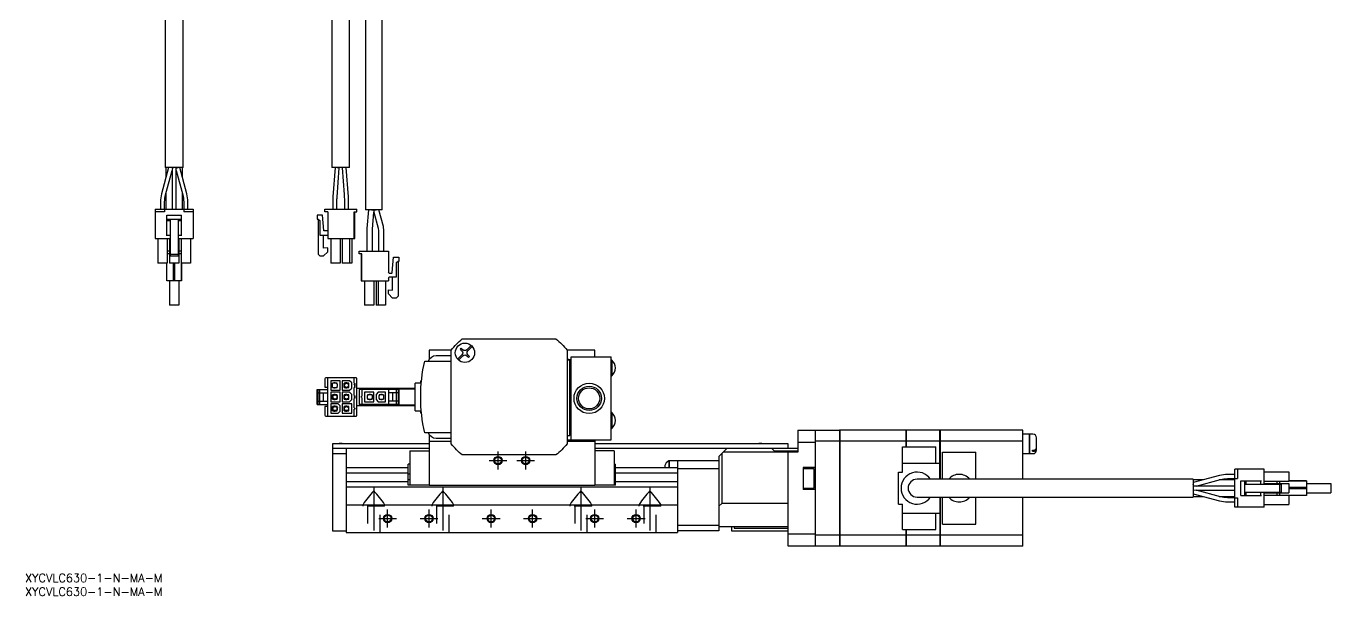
# Model space of a CAD drawing. Extents: x 0 to 934, y -8 to 546.
# Drawn here: x 0.4 to 472.9, y -8 to 198.2 of the extents above; entities that cross this region are included whole.
import ezdxf

# ---------------------------------------------------------------- set-up
doc = ezdxf.new("R2010")
doc.units = 0
doc.header["$LTSCALE"] = 0.5
doc.linetypes.add('CENTER', pattern=[50.8, 31.75, -6.35, 6.35, -6.35])
doc.linetypes.add('DASHED', pattern=[19.05, 12.7, -6.35])
for name, color, linetype in [('MSM_CENTER', 1, 'CENTER'), ('MSM_CONTINUOUS', 7, 'CONTINUOUS'), ('MSM_DASHED', 4, 'DASHED'), ('MSM_NARROW', 5, 'CONTINUOUS'), ('MSM_PART_NUMBER', 7, 'CONTINUOUS')]:
    doc.layers.add(name, color=color, linetype=linetype)
doc.styles.get("Standard").update_dxf_attribs({"font": 'txt.shx', "height": 3, "bigfont": 'bigfont.shx'})

msp = doc.modelspace()

# ---------------------------------------------------------------- linework, layer by layer
at = {"layer": 'MSM_CENTER'}
for p, q in [((171.3, 37.77), (171.3, 44.23)), ((181.3, 37.77), (181.3, 44.23)), ((168.07, 41), (174.53, 41)), ((178.07, 41), (184.53, 41)), ((126.3, 31.5), (126.3, 13)), ((151.3, 31.5), (151.3, 13)), ((201.3, 31.5), (201.3, 13)), ((226.3, 31.5), (226.3, 13)), ((128.07, 20), (134.53, 20)), ((131.3, 16.77), (131.3, 23.23)), ((143.07, 20), (149.53, 20)), ((146.3, 16.77), (146.3, 23.23)), ((165.57, 20), (172.03, 20)), ((168.8, 16.77), (168.8, 23.23)), ((180.57, 20), (187.03, 20)), ((183.8, 16.77), (183.8, 23.23)), ((203.07, 20), (209.53, 20)), ((206.3, 16.77), (206.3, 23.23)), ((218.07, 20), (224.53, 20)), ((221.3, 16.77), (221.3, 23.23))]:
    msp.add_line(p, q, dxfattribs=at)
at = {"layer": 'MSM_CONTINUOUS'}
for p, q in [((50.75, 247.04), (50.75, 147.04)), ((57.25, 147.04), (57.25, 247.04)), ((111.05, 234.04), (111.05, 147.04)), ((117.55, 147.04), (117.55, 234.04)), ((123.3, 226.79), (123.3, 131.79)), ((129.3, 131.79), (129.3, 226.79)), ((51.97, 147.04), (49.43, 137.55)), ((57.25, 147.04), (50.75, 147.04)), ((51, 147.04), (51, 143.41)), ((53.25, 147.04), (53.25, 146.94)), ((53.36, 146.9), (53.25, 146.01)), ((54.75, 132.04), (54.75, 147.04)), ((55.04, 147.04), (54.75, 146.95)), ((58.57, 137.55), (56.03, 147.04)), ((57, 143.41), (57, 147.04)), ((117.55, 147.04), (111.05, 147.04)), ((112.3, 147.04), (111.5, 136.47)), ((113, 136.35), (113.8, 146.98)), ((113.05, 147.04), (113.8, 146.98)), ((113.8, 146.98), (113.77, 147.04)), ((114.8, 146.98), (115.57, 137.3)), ((117.14, 136.49), (116.3, 147.04)), ((50.88, 137.16), (53.25, 146)), ((53.25, 146.01), (53.25, 132.04)), ((54.75, 146), (57.12, 137.16)), ((50.82, 136.94), (50.88, 137.16)), ((51, 137.61), (51, 132.04)), ((57, 132.04), (57, 137.61)), ((115.57, 137.3), (115.67, 134.66)), ((49.05, 134.67), (49.05, 132.04)), ((50.55, 132.04), (50.55, 134.67)), ((57.45, 134.66), (57.45, 132.04)), ((58.95, 132.04), (58.95, 134.66)), ((111.47, 135.66), (111.47, 132.04)), ((112.97, 132.04), (112.97, 135.66)), ((115.67, 134.66), (115.67, 132.04)), ((117.17, 132.04), (117.17, 135.64)), ((47.1, 132.04), (60.9, 132.04)), ((47.1, 132.04), (47.1, 121.34)), ((50.5, 131.04), (47.1, 131.04)), ((50.5, 132.04), (50.5, 131.04)), ((51.3, 122.29), (51.3, 129.84)), ((51.3, 129.84), (56.7, 129.84)), ((51.3, 128.34), (56.7, 128.34)), ((51.3, 127.84), (52.5, 127.84)), ((52.5, 128.34), (52.5, 115.04)), ((55.5, 128.34), (55.5, 115.04)), ((55.5, 127.84), (56.7, 127.84)), ((56.7, 122.29), (56.7, 129.84)), ((57.5, 132.04), (57.5, 131.04)), ((60.9, 131.04), (57.5, 131.04)), ((60.9, 132.04), (60.9, 121.34)), ((107.71, 129.84), (105.8, 129.84)), ((105.8, 129.84), (105.8, 128.34)), ((105.8, 128.34), (106.1, 128.34)), ((106.1, 128.34), (106.8, 127.84)), ((106.1, 128.34), (106.1, 115.74)), ((106.8, 127.84), (106.8, 122.59)), ((108.2, 124.27), (107.71, 129.84)), ((108.6, 131.04), (108.6, 132.04)), ((108.6, 132.04), (120.2, 132.04)), ((109.6, 131.04), (108.6, 131.04)), ((109.6, 131.04), (109.6, 121.34)), ((119.2, 131.04), (120.2, 131.04)), ((119.2, 121.34), (119.2, 131.04)), ((119.45, 121.34), (119.45, 131.04)), ((120.2, 131.04), (120.2, 132.04)), ((129.3, 131.79), (123.3, 131.79)), ((124.44, 131.79), (123.79, 124.98)), ((125.45, 131.79), (126.44, 131.69)), ((125.78, 124.79), (126.36, 130.84)), ((126.3, 131.57), (127.15, 131.79)), ((126.3, 131.57), (126.36, 130.84)), ((126.36, 130.84), (127.84, 125.15)), ((126.43, 131.6), (126.44, 131.69)), ((129.78, 125.66), (128.18, 131.79)), ((109.3, 124.09), (108.4, 124.09)), ((123.79, 124.98), (123.77, 124.69)), ((123.77, 124.69), (123.77, 116.79)), ((125.77, 124.69), (125.78, 124.79)), ((125.77, 116.79), (125.77, 124.69)), ((127.84, 125.15), (127.97, 124.14)), ((127.97, 124.14), (127.97, 116.79)), ((129.97, 124.14), (129.78, 125.66)), ((129.97, 116.79), (129.97, 124.14)), ((47.1, 121.34), (52.5, 121.34)), ((48.1, 121.34), (48.1, 112.44)), ((51.3, 122.59), (52.5, 122.59)), ((51.5, 121.34), (51.5, 112.44)), ((52.3, 121.34), (52.3, 112.44)), ((55.5, 122.59), (56.7, 122.59)), ((55.5, 121.34), (60.9, 121.34)), ((55.7, 121.34), (55.7, 112.44)), ((56.5, 121.34), (56.5, 112.44)), ((59.9, 121.34), (59.9, 112.44)), ((106.8, 122.59), (109.3, 122.59)), ((108.1, 117.9), (108.1, 122.59)), ((109.6, 121.34), (119.45, 121.34)), ((110.7, 121.34), (110.7, 112.44)), ((114.1, 121.34), (114.1, 112.44)), ((114.9, 121.34), (114.9, 112.44)), ((117.55, 121.34), (117.55, 112.44)), ((118.3, 121.34), (118.3, 112.44)), ((52.3, 116.79), (51.5, 116.79)), ((52.3, 115.79), (51.5, 115.79)), ((52.5, 115.74), (55.5, 115.74)), ((52.5, 115.04), (55.5, 115.04)), ((56.5, 116.79), (55.7, 116.79)), ((56.5, 115.79), (55.7, 115.79)), ((106.1, 115.74), (106.8, 115.04)), ((106.8, 115.04), (108.1, 115.04)), ((109.6, 118.04), (108.1, 117.9)), ((108.1, 115.04), (109.6, 116.54)), ((109.6, 116.54), (109.6, 118.04)), ((121, 115.79), (121, 116.79)), ((121, 116.79), (131.6, 116.79)), ((122, 115.79), (121, 115.79)), ((121.75, 115.79), (121.75, 106.09)), ((122, 106.09), (122, 115.79)), ((131.6, 116.79), (131.6, 109.14)), ((131.6, 116.79), (131.6, 109.14)), ((133, 109.02), (133.48, 114.59)), ((133.48, 114.59), (135.4, 114.59)), ((135.4, 114.59), (135.4, 113.09)), ((135.4, 114.59), (135.4, 113.09)), ((51.5, 112.44), (48.1, 112.44)), ((51.3, 106.09), (51.3, 112.44)), ((55.7, 112.44), (52.3, 112.44)), ((53.75, 106.09), (53.75, 112.44)), ((54.25, 106.09), (54.25, 112.44)), ((59.9, 112.44), (56.5, 112.44)), ((56.7, 112.44), (56.7, 109.14)), ((56.7, 109.02), (56.7, 112.44)), ((56.7, 112.44), (56.7, 107.34)), ((56.7, 106.09), (56.7, 112.44)), ((56.7, 109.14), (56.7, 108.84)), ((56.7, 108.84), (56.7, 109.02)), ((114.1, 112.44), (110.7, 112.44)), ((118.3, 112.44), (114.9, 112.44)), ((131.6, 109.13), (131.6, 109.14)), ((131.9, 108.84), (132.8, 108.84)), ((135.1, 113.09), (134.4, 112.59)), ((135.1, 113.09), (134.4, 112.59)), ((134.4, 112.59), (134.4, 107.34)), ((134.4, 112.59), (134.4, 107.34)), ((135.4, 113.09), (135.1, 113.09)), ((135.1, 113.09), (135.1, 100.49)), ((135.1, 113.09), (135.1, 100.49)), ((56.7, 106.09), (51.3, 106.09)), ((52.3, 106.09), (52.3, 97.19)), ((55.7, 106.09), (55.7, 97.19)), ((55.7, 106.09), (55.7, 97.19)), ((55.7, 106.09), (55.7, 97.19)), ((56.7, 107.34), (56.7, 107.04)), ((56.7, 107.04), (56.7, 106.09)), ((56.7, 106.09), (56.7, 106.09)), ((121.75, 106.09), (131.6, 106.09)), ((122.9, 106.09), (122.9, 97.19)), ((126.3, 106.09), (126.3, 97.19)), ((126.3, 106.09), (126.3, 97.19)), ((127.1, 106.09), (127.1, 97.19)), ((127.85, 106.09), (127.85, 97.19)), ((130.5, 106.09), (130.5, 97.19)), ((130.5, 106.09), (130.5, 97.19)), ((131.6, 107.04), (131.6, 106.09)), ((131.6, 107.04), (131.6, 107.04)), ((131.6, 107.04), (131.6, 106.09)), ((134.4, 107.34), (131.9, 107.34)), ((133.1, 102.65), (133.1, 107.34)), ((131.6, 101.29), (131.6, 102.79)), ((131.6, 102.79), (133.1, 102.65)), ((131.6, 102.79), (133.1, 102.65)), ((133.1, 99.79), (131.6, 101.29)), ((134.4, 99.79), (133.1, 99.79)), ((135.1, 100.49), (134.4, 99.79)), ((135.1, 100.49), (134.4, 99.79)), ((55.7, 97.19), (52.3, 97.19)), ((126.3, 97.19), (122.9, 97.19)), ((130.5, 97.19), (127.1, 97.19)), ((154.32, 81), (146.3, 81)), ((146.3, 81), (146.3, 77.53)), ((154.3, 47.03), (154.3, 80.97)), ((157.64, 81.31), (157.99, 81.66)), ((158.24, 80.71), (157.64, 81.31)), ((157.99, 81.66), (158.59, 81.06)), ((158.33, 85), (192.27, 85)), ((160, 81.06), (161.59, 82.65)), ((161.94, 82.29), (160.36, 80.71)), ((206.3, 81), (196.3, 81)), ((196.3, 80.97), (196.3, 47.03)), ((206.3, 78.5), (206.3, 81)), ((144.73, 77), (154.3, 77)), ((148.88, 79), (154.3, 79)), ((156.65, 77.71), (158.24, 79.29)), ((157.93, 78.28), (157.01, 77.35)), ((158.59, 78.94), (157.93, 78.28)), ((160.61, 78.34), (160, 78.94)), ((160.36, 79.29), (160.96, 78.69)), ((160.96, 78.69), (160.61, 78.34)), ((197.3, 77), (196.3, 78)), ((197.8, 77.5), (196.3, 77.5)), ((197.3, 50), (197.3, 77)), ((197.8, 77), (197.3, 77)), ((197.8, 48.5), (197.8, 78.5)), ((197.8, 78.5), (212.3, 78.5)), ((212.3, 48.5), (212.3, 78.5)), ((212.46, 77.35), (212.3, 77.35)), ((212.46, 77.35), (212.46, 71.65)), ((119.9, 70.9), (108.9, 70.9)), ((109.6, 57.1), (109.6, 70.9)), ((119.2, 69), (119.2, 70.9)), ((197.8, 74.5), (197.3, 74.5)), ((197.8, 72), (197.3, 72)), ((212.3, 71.65), (212.46, 71.65)), ((105.8, 66.7), (109.6, 66.7)), ((105.8, 61.3), (105.8, 66.7)), ((106.1, 61.3), (106.1, 66.7)), ((106.8, 61.3), (106.8, 66.7)), ((108.6, 70.6), (108.6, 67.5)), ((108.6, 67.5), (109.6, 67.5)), ((110.7, 69.9), (110.7, 66.5)), ((114.1, 69.9), (110.7, 69.9)), ((110.7, 66.5), (114.1, 66.5)), ((111.35, 67.4), (111.35, 69)), ((111.85, 69), (111.35, 69)), ((112.72, 68.95), (111.35, 68.95)), ((111.35, 67.45), (112.72, 67.45)), ((111.35, 67.4), (111.85, 67.4)), ((112.35, 69.1), (111.85, 69.1)), ((111.85, 68.95), (111.85, 69.1)), ((111.85, 67.45), (111.85, 67.3)), ((111.85, 67.3), (112.35, 67.3)), ((112.35, 68.95), (112.35, 69.1)), ((113, 69), (112.35, 69)), ((112.35, 67.3), (112.35, 67.45)), ((112.35, 67.4), (113, 67.4)), ((113, 68.67), (112.72, 68.95)), ((112.72, 67.45), (113.1, 67.82)), ((113, 68.67), (113, 69)), ((113.1, 68.57), (113, 68.67)), ((113, 67.4), (113, 67.72)), ((113.1, 67.82), (113.1, 68.57)), ((114.1, 66.5), (114.1, 69.9)), ((114.9, 69.9), (114.9, 66.5)), ((117.55, 69.9), (114.9, 69.9)), ((114.9, 66.5), (117.55, 66.5)), ((115.55, 67.4), (115.55, 69)), ((116.05, 69), (115.55, 69)), ((116.92, 68.95), (115.55, 68.95)), ((115.7, 68.41), (115.55, 67.89)), ((115.55, 67.45), (116.92, 67.45)), ((115.55, 67.4), (116.05, 67.4)), ((116.05, 68.95), (116.05, 69.1)), ((116.55, 69.1), (116.05, 69.1)), ((116.05, 67.45), (116.05, 67.3)), ((116.05, 67.3), (116.55, 67.3)), ((116.55, 68.95), (116.55, 69.1)), ((117.2, 69), (116.55, 69)), ((116.55, 67.3), (116.55, 67.45)), ((116.55, 67.4), (117.2, 67.4)), ((117.3, 68.57), (116.92, 68.95)), ((116.92, 67.45), (117.2, 67.72)), ((117.01, 67.54), (117.14, 67.99)), ((117.2, 68.67), (117.2, 69)), ((117.2, 67.72), (117.3, 67.82)), ((117.2, 67.4), (117.2, 67.72)), ((117.3, 67.82), (117.3, 68.57)), ((118.3, 69.15), (117.55, 69.9)), ((117.55, 66.5), (118.3, 67.25)), ((118.3, 67.25), (118.3, 69.15)), ((119.2, 68.45), (119.2, 68.5)), ((119.2, 67.9), (119.2, 67.95)), ((119.2, 64.52), (119.2, 67.4)), ((120.2, 57.4), (120.2, 70.6)), ((120.2, 67.25), (141.3, 67.25)), ((121, 66.7), (121, 61.3)), ((135.4, 66.7), (121, 66.7)), ((122, 66.7), (122, 64.25)), ((126.3, 67), (141.3, 67)), ((129.3, 67), (129.3, 67.25)), ((131.3, 66.7), (131.3, 67)), ((131.6, 66.7), (131.6, 61.3)), ((134.4, 66.7), (134.4, 61.3)), ((135.1, 66.7), (135.1, 61.3)), ((135.4, 66.7), (135.4, 61.3)), ((141.3, 59), (141.3, 69)), ((143.51, 69), (141.3, 69)), ((143.3, 69), (143.3, 69.82)), ((143.59, 69.82), (143.3, 69.82)), ((106.1, 65.5), (109.6, 65.5)), ((106.1, 62.5), (109.6, 62.5)), ((108.1, 62.5), (108.1, 65.5)), ((110.7, 65.7), (110.7, 62.3)), ((114.1, 65.7), (110.7, 65.7)), ((110.7, 62.3), (114.1, 62.3)), ((113.35, 61.5), (110.7, 61.5)), ((110.7, 61.5), (110.7, 58.1)), ((111.85, 64.8), (111.35, 64.8)), ((111.35, 63.2), (111.35, 64.8)), ((112.72, 64.75), (111.35, 64.75)), ((111.35, 63.25), (112.72, 63.25)), ((111.35, 63.2), (111.85, 63.2)), ((112.35, 64.9), (111.85, 64.9)), ((111.85, 64.75), (111.85, 64.9)), ((111.85, 63.25), (111.85, 63.1)), ((111.85, 63.1), (112.35, 63.1)), ((112.35, 64.75), (112.35, 64.9)), ((113, 64.8), (112.35, 64.8)), ((112.35, 63.1), (112.35, 63.25)), ((112.35, 63.2), (113, 63.2)), ((113.1, 64.37), (112.72, 64.75)), ((112.72, 63.25), (113.1, 63.62)), ((113, 64.47), (113, 64.8)), ((113, 63.2), (113, 63.52)), ((113.1, 63.62), (113.1, 64.37)), ((114.1, 60.75), (113.35, 61.5)), ((114.1, 62.3), (114.1, 65.7)), ((114.9, 65.7), (114.9, 62.3)), ((117.55, 65.7), (114.9, 65.7)), ((114.9, 62.3), (117.55, 62.3)), ((118.3, 61.5), (114.9, 61.5)), ((114.9, 61.5), (114.9, 58.1)), ((116.05, 64.8), (115.55, 64.8)), ((115.55, 63.2), (115.55, 64.8)), ((116.92, 64.75), (115.55, 64.75)), ((115.55, 64.75), (115.63, 64.75)), ((115.55, 63.25), (116.92, 63.25)), ((115.55, 63.25), (115.63, 63.25)), ((115.55, 63.2), (116.05, 63.2)), ((116.55, 64.9), (116.05, 64.9)), ((116.05, 64.75), (116.05, 64.9)), ((116.05, 63.25), (116.05, 63.1)), ((116.05, 63.1), (116.55, 63.1)), ((116.55, 64.75), (116.55, 64.9)), ((117.2, 64.8), (116.55, 64.8)), ((116.55, 63.1), (116.55, 63.25)), ((116.55, 63.2), (117.2, 63.2)), ((117.3, 64.37), (116.92, 64.75)), ((116.92, 63.25), (117.3, 63.62)), ((117.2, 64.47), (117.2, 64.8)), ((117.2, 63.2), (117.2, 63.52)), ((117.3, 63.62), (117.3, 64.37)), ((118.3, 64.95), (117.55, 65.7)), ((117.55, 62.3), (118.3, 63.05)), ((118.3, 63.05), (118.3, 64.95)), ((118.3, 58.1), (118.3, 61.5)), ((119.2, 63.97), (119.2, 64.02)), ((119.2, 60.05), (119.2, 63.47)), ((122, 63.75), (122, 61.3)), ((122.9, 65.7), (122.9, 62.3)), ((126.3, 65.7), (122.9, 65.7)), ((122.9, 62.3), (126.3, 62.3)), ((124.27, 64.75), (123.9, 64.37)), ((123.9, 64.37), (123.9, 63.62)), ((123.9, 63.62), (124.27, 63.25)), ((124.65, 64.8), (124, 64.8)), ((124, 64.8), (124, 64.47)), ((124, 63.52), (124, 63.2)), ((124, 63.2), (124.65, 63.2)), ((125.65, 64.75), (124.27, 64.75)), ((124.27, 63.25), (125.65, 63.25)), ((125.15, 64.9), (124.65, 64.9)), ((124.65, 64.9), (124.65, 64.75)), ((124.65, 63.25), (124.65, 63.1)), ((124.65, 63.1), (125.15, 63.1)), ((125.15, 64.9), (125.15, 64.75)), ((125.65, 64.8), (125.15, 64.8)), ((125.15, 63.1), (125.15, 63.25)), ((125.15, 63.2), (125.65, 63.2)), ((125.65, 64.8), (125.65, 63.2)), ((126.3, 62.3), (126.3, 65.7)), ((127.85, 65.7), (127.1, 64.95)), ((127.1, 64.95), (127.1, 63.05)), ((127.1, 63.05), (127.85, 62.3)), ((130.5, 65.7), (127.85, 65.7)), ((127.85, 62.3), (130.5, 62.3)), ((128.47, 64.75), (128.1, 64.37)), ((128.1, 64.37), (128.1, 63.62)), ((128.1, 63.62), (128.47, 63.25)), ((128.85, 64.8), (128.2, 64.8)), ((128.2, 64.8), (128.2, 64.47)), ((128.2, 63.52), (128.2, 63.2)), ((128.2, 63.2), (128.85, 63.2)), ((129.85, 64.75), (128.47, 64.75)), ((128.47, 63.25), (129.85, 63.25)), ((129.35, 64.9), (128.85, 64.9)), ((128.85, 64.9), (128.85, 64.75)), ((128.85, 63.25), (128.85, 63.1)), ((128.85, 63.1), (129.35, 63.1)), ((129.35, 64.9), (129.35, 64.75)), ((129.85, 64.8), (129.35, 64.8)), ((129.35, 63.1), (129.35, 63.25)), ((129.35, 63.2), (129.85, 63.2)), ((129.85, 64.8), (129.85, 63.2)), ((130.5, 62.3), (130.5, 65.7)), ((135.1, 65.5), (131.6, 65.5)), ((135.1, 62.5), (131.6, 62.5)), ((133.1, 65.5), (133.1, 62.5)), ((105.8, 61.3), (109.6, 61.3)), ((108.6, 60.5), (108.6, 57.4)), ((109.6, 60.5), (108.6, 60.5)), ((108.9, 57.1), (119.9, 57.1)), ((110.7, 58.1), (113.35, 58.1)), ((111.85, 60.6), (111.35, 60.6)), ((111.35, 59), (111.35, 60.6)), ((112.72, 60.55), (111.35, 60.55)), ((111.35, 59.05), (112.72, 59.05)), ((111.35, 59), (111.85, 59)), ((111.5, 60), (111.65, 60.55)), ((112.35, 60.7), (111.85, 60.7)), ((111.85, 60.55), (111.85, 60.7)), ((111.85, 59.05), (111.85, 58.9)), ((111.85, 58.9), (112.35, 58.9)), ((112.35, 60.55), (112.35, 60.7)), ((113, 60.6), (112.35, 60.6)), ((112.35, 58.9), (112.35, 59.05)), ((112.35, 59), (113, 59)), ((113.1, 60.17), (112.72, 60.55)), ((112.72, 59.05), (113, 59.32)), ((113.1, 60.14), (112.94, 59.6)), ((113, 60.27), (113, 60.6)), ((113, 59.32), (113.1, 59.42)), ((113, 59), (113, 59.32)), ((113.1, 59.42), (113.1, 60.17)), ((113.35, 58.1), (114.1, 58.85)), ((114.1, 58.85), (114.1, 60.75)), ((114.9, 58.1), (118.3, 58.1)), ((115.55, 59), (115.55, 60.6)), ((116.05, 60.6), (115.55, 60.6)), ((116.92, 60.55), (115.55, 60.55)), ((115.7, 59.59), (115.55, 60.11)), ((115.55, 59.05), (116.92, 59.05)), ((115.55, 59), (116.05, 59)), ((116.05, 60.55), (116.05, 60.7)), ((116.55, 60.7), (116.05, 60.7)), ((116.05, 59.05), (116.05, 58.9)), ((116.05, 58.9), (116.55, 58.9)), ((116.55, 60.55), (116.55, 60.7)), ((117.2, 60.6), (116.55, 60.6)), ((116.55, 58.9), (116.55, 59.05)), ((116.55, 59), (117.2, 59)), ((117.2, 60.27), (116.92, 60.55)), ((116.92, 59.05), (117.3, 59.42)), ((117.01, 60.46), (117.14, 60.01)), ((117.2, 60.27), (117.2, 60.6)), ((117.3, 60.17), (117.2, 60.27)), ((117.2, 59), (117.2, 59.32)), ((117.3, 59.42), (117.3, 60.17)), ((119.2, 57.1), (119.2, 59.55)), ((141.3, 60.75), (120.2, 60.75)), ((135.4, 61.3), (121, 61.3)), ((141.3, 61), (126.3, 61)), ((129.3, 60.75), (129.3, 61)), ((131.3, 61), (131.3, 61.3)), ((141.3, 59), (143.51, 59)), ((143.3, 58.18), (143.3, 59)), ((143.3, 58.18), (143.59, 58.18)), ((197.8, 58), (197.3, 58)), ((212.46, 58.35), (212.3, 58.35)), ((212.46, 58.35), (212.46, 52.65)), ((197.8, 55.5), (197.3, 55.5)), ((197.8, 53), (197.3, 53)), ((212.3, 52.65), (212.46, 52.65)), ((279.8, 52), (295, 52)), ((279.8, 52), (279.8, 44)), ((286.3, 10), (286.3, 52)), ((295, 52), (295, 10)), ((295.05, 52), (295.05, 10)), ((319, 52), (295.05, 52)), ((319, 52), (319, 46)), ((319.05, 52), (319.05, 46)), ((331.3, 52), (319.05, 52)), ((331.3, 34.25), (331.3, 52)), ((331.35, 52), (331.35, 34.25)), ((361.3, 52), (331.35, 52)), ((361.3, 34.25), (361.3, 52)), ((154.3, 51), (144.73, 51)), ((146.3, 50.47), (146.3, 32)), ((146.3, 48), (154.3, 48)), ((154.3, 49), (148.88, 49)), ((196.3, 50.1), (197.3, 50.1)), ((196.3, 50), (197.3, 50)), ((196.3, 48.5), (212.3, 48.5)), ((196.3, 48), (206.3, 48)), ((206.3, 48.5), (206.3, 32)), ((286.3, 47.5), (279.8, 47.5)), ((295, 47.97), (286.3, 47.97)), ((295.05, 51.95), (295, 51.95)), ((295.05, 47.71), (295, 47.71)), ((319, 47.97), (295.05, 47.97)), ((319.05, 51.95), (319, 51.95)), ((319.05, 47.71), (319, 47.71)), ((331.3, 47.97), (319.05, 47.97)), ((331.35, 51.95), (331.3, 51.95)), ((331.35, 47.71), (331.3, 47.71)), ((361.3, 47.97), (331.35, 47.97)), ((363.8, 50.5), (361.3, 50.5)), ((363.8, 43.5), (363.8, 50.5)), ((363.85, 50.45), (363.8, 50.45)), ((363.85, 43.5), (363.85, 50.5)), ((365, 50.5), (363.85, 50.5)), ((366.3, 44.8), (366.3, 49.2)), ((146.3, 47), (111.3, 47)), ((111.3, 47), (111.3, 45.6)), ((111.3, 45.6), (111.4, 45.5)), ((111.3, 45.5), (146.3, 45.5)), ((111.3, 45.5), (111.3, 15.5)), ((111.3, 43.5), (116.3, 43.5)), ((116.3, 45.5), (116.3, 15)), ((139.3, 44.5), (146.3, 44.5)), ((139.3, 44.5), (139.3, 32.1)), ((192.27, 43), (158.33, 43)), ((276.3, 47), (206.3, 47)), ((206.3, 45.5), (279.8, 45.5)), ((213.3, 44.5), (206.3, 44.5)), ((213.3, 44.5), (213.3, 32.1)), ((251.3, 42.5), (254.3, 45.5)), ((252.3, 43.5), (252.3, 25.5)), ((276.2, 44), (252.8, 44)), ((270.3, 45.5), (271.3, 44.5)), ((271.3, 44.5), (279.8, 44.5)), ((276.2, 45.5), (276.3, 45.6)), ((276.21, 44.01), (276.2, 44)), ((276.2, 44), (276.2, 25.5)), ((276.21, 44.01), (276.21, 44.5)), ((276.21, 44.01), (276.3, 43.97)), ((276.3, 45.6), (276.3, 47)), ((276.3, 10), (276.3, 44.5)), ((279.8, 44), (276.3, 44)), ((317.8, 36.78), (317.8, 46)), ((317.8, 46), (329.8, 46)), ((329.8, 40), (329.8, 46)), ((332.3, 34.25), (332.3, 44)), ((332.3, 44), (344.3, 44)), ((344.3, 34.25), (344.3, 44)), ((361.3, 43.5), (363.8, 43.5)), ((363.8, 43.55), (363.85, 43.55)), ((363.85, 43.5), (365, 43.5)), ((364.8, 44.71), (365, 44.71)), ((364.8, 44.35), (364.8, 44.71)), ((364.8, 44.35), (365, 44.35)), ((116.3, 38.5), (138.8, 38.5)), ((139.3, 39.7), (138.8, 39.7)), ((138.8, 32.1), (138.8, 39.7)), ((213.3, 39.7), (213.8, 39.7)), ((213.8, 32.1), (213.8, 39.7)), ((213.8, 38.5), (236.3, 38.5)), ((231.65, 39.21), (231.65, 38.5)), ((233.1, 40.86), (233.1, 38.5)), ((233.3, 40.86), (233.1, 40.86)), ((233.3, 41), (233.3, 38.5)), ((233.3, 41), (251.3, 41)), ((236.3, 41), (236.3, 15)), ((251.3, 38), (236.3, 38)), ((251.3, 42.5), (251.3, 15.5)), ((286.3, 38.5), (281.8, 38.5)), ((281.8, 38.5), (281.8, 30.5)), ((285.8, 38), (281.8, 38)), ((285.8, 31), (285.8, 38)), ((317.8, 40), (331.3, 40)), ((438.05, 24.1), (438.05, 37.9)), ((448.75, 37.9), (438.05, 37.9)), ((439.05, 37.9), (439.05, 34.5)), ((448.75, 32.5), (448.75, 37.9)), ((116.3, 36.54), (138.8, 36.54)), ((116.3, 33.46), (138.8, 33.46)), ((139.3, 36.02), (138.8, 36.02)), ((139.3, 33.97), (138.8, 33.97)), ((213.3, 36.02), (213.8, 36.02)), ((213.3, 33.97), (213.8, 33.97)), ((213.8, 36.54), (236.3, 36.54)), ((213.8, 33.46), (236.3, 33.46)), ((316.3, 25.22), (316.3, 36.78)), ((316.3, 36.78), (317.8, 36.78)), ((423.05, 34.25), (323.05, 34.25)), ((432.53, 35.57), (423.05, 33.03)), ((423.05, 34.25), (423.05, 27.75)), ((426.68, 34), (423.05, 34)), ((424.08, 31.75), (432.92, 34.12)), ((438.05, 34), (432.47, 34)), ((438.05, 35.95), (435.42, 35.95)), ((435.42, 34.45), (438.05, 34.45)), ((438.05, 34.5), (439.05, 34.5)), ((440.25, 28.3), (440.25, 33.7)), ((440.25, 33.7), (447.8, 33.7)), ((441.75, 28.3), (441.75, 33.7)), ((442.25, 32.5), (442.25, 33.7)), ((447.5, 32.5), (447.5, 33.7)), ((448.75, 36.9), (457.65, 36.9)), ((448.75, 33.5), (457.65, 33.5)), ((453.3, 33.5), (453.3, 32.7)), ((454.3, 33.5), (454.3, 32.7)), ((457.65, 36.9), (457.65, 33.5)), ((457.65, 33.7), (460.95, 33.7)), ((461.07, 33.7), (457.65, 33.7)), ((457.65, 33.7), (462.75, 33.7)), ((464, 33.7), (457.65, 33.7)), ((460.95, 33.7), (461.25, 33.7)), ((461.25, 33.7), (461.07, 33.7)), ((462.75, 33.7), (463.05, 33.7)), ((463.05, 33.7), (464, 33.7)), ((464, 33.7), (464, 33.7)), ((464, 33.7), (464, 28.3)), ((116.3, 31.5), (236.3, 31.5)), ((146.3, 32.1), (138.8, 32.1)), ((206.3, 32), (146.3, 32)), ((213.8, 32.1), (206.3, 32.1)), ((281.8, 31), (285.8, 31)), ((286.3, 30.5), (281.8, 30.5)), ((423.05, 32.04), (423.14, 31.75)), ((438.05, 31.75), (423.05, 31.75)), ((423.05, 30.25), (423.14, 30.25)), ((423.05, 28.97), (432.54, 26.43)), ((423.18, 30.36), (424.08, 30.25)), ((424.08, 30.25), (438.05, 30.25)), ((432.93, 27.88), (424.08, 30.25)), ((441.75, 32.5), (455.05, 32.5)), ((441.75, 29.5), (455.05, 29.5)), ((442.25, 28.3), (442.25, 29.5)), ((447.5, 28.3), (447.5, 29.5)), ((448.75, 32.7), (457.65, 32.7)), ((448.75, 24.1), (448.75, 29.5)), ((448.75, 29.3), (457.65, 29.3)), ((448.75, 28.5), (457.65, 28.5)), ((453.3, 29.3), (453.3, 28.5)), ((454.3, 29.3), (454.3, 28.5)), ((454.35, 29.5), (454.35, 32.5)), ((455.05, 29.5), (455.05, 32.5)), ((457.65, 32.7), (457.65, 29.3)), ((464, 31.25), (457.65, 31.25)), ((464, 30.75), (457.65, 30.75)), ((457.65, 28.5), (457.65, 25.1)), ((464, 32.7), (472.9, 32.7)), ((464, 32.7), (472.9, 32.7)), ((464, 32.7), (472.9, 32.7)), ((464, 29.3), (472.9, 29.3)), ((472.9, 32.7), (472.9, 29.3)), ((116.3, 25), (236.3, 25)), ((122.56, 25), (122.4, 25.13)), ((130.04, 25), (130.2, 25.13)), ((147.56, 25), (147.4, 25.13)), ((155.04, 25), (155.2, 25.13)), ((197.56, 25), (197.4, 25.13)), ((205.04, 25), (205.2, 25.13)), ((222.56, 25), (222.4, 25.13)), ((230.04, 25), (230.2, 25.13)), ((251.3, 24.5), (252.3, 25.5)), ((276.2, 25.5), (252.3, 25.5)), ((276.2, 25.5), (276.21, 25.49)), ((276.21, 25.49), (276.3, 25.53)), ((276.21, 25.49), (276.21, 17.01)), ((316.3, 25.22), (317.8, 25.22)), ((317.8, 16), (317.8, 25.22)), ((323.05, 27.75), (423.05, 27.75)), ((331.3, 27.75), (331.3, 10)), ((331.35, 27.75), (331.35, 10)), ((332.3, 18), (332.3, 27.75)), ((344.3, 18), (344.3, 27.75)), ((361.3, 10), (361.3, 27.75)), ((423.05, 28), (426.68, 28)), ((432.47, 28), (438.05, 28)), ((433.14, 27.82), (432.92, 27.88)), ((438.05, 27.55), (435.41, 27.55)), ((435.41, 26.05), (438.05, 26.05)), ((438.05, 27.5), (439.05, 27.5)), ((448.75, 24.1), (438.05, 24.1)), ((439.05, 27.5), (439.05, 24.1)), ((440.25, 28.3), (447.8, 28.3)), ((448.75, 25.1), (457.65, 25.1)), ((464, 28.3), (457.65, 28.3)), ((317.8, 22), (331.3, 22)), ((329.8, 16), (329.8, 22)), ((111.3, 15.5), (116.3, 15.5)), ((116.3, 15), (236.3, 15)), ((251.3, 17.5), (236.3, 17.5)), ((251.3, 15.5), (236.3, 15.5)), ((276.2, 17), (251.3, 17)), ((255.8, 17), (255.8, 15.5)), ((255.8, 15.5), (276.3, 15.5)), ((256.8, 17), (256.8, 16.5)), ((256.8, 16.5), (276.3, 16.5)), ((276.21, 17.01), (276.2, 17)), ((276.3, 17.1), (276.21, 17.01)), ((276.3, 14.5), (286.3, 14.5)), ((295.05, 14.29), (295, 14.29)), ((317.8, 16), (329.8, 16)), ((319, 16), (319, 10)), ((319.05, 14.29), (319, 14.29)), ((319.05, 16), (319.05, 10)), ((331.35, 14.29), (331.3, 14.29)), ((332.3, 18), (344.3, 18)), ((295, 10), (276.3, 10)), ((295, 14.03), (286.3, 14.03)), ((295.05, 10.05), (295, 10.05)), ((319, 14.03), (295.05, 14.03)), ((319, 10), (295.05, 10)), ((319.05, 10.05), (319, 10.05)), ((331.3, 14.03), (319.05, 14.03)), ((331.3, 10), (319.05, 10)), ((331.35, 10.05), (331.3, 10.05)), ((361.3, 14.03), (331.35, 14.03)), ((361.3, 10), (331.35, 10))]:
    msp.add_line(p, q, dxfattribs=at)
for centre, radius in [((159.3, 80), 3.5), ((116.42, 68.2), 0.75), ((204.3, 63.5), 5.5), ((204.3, 63.5), 4.42), ((204.3, 63.5), 3.82), ((112.22, 64), 0.75), ((116.42, 64), 0.75), ((112.22, 59.8), 0.75), ((116.42, 59.8), 0.75), ((171.3, 41), 1.23), ((181.3, 41), 1.23), ((131.3, 20), 1.23), ((146.3, 20), 1.23), ((168.8, 20), 1.23), ((183.8, 20), 1.23), ((206.3, 20), 1.23), ((221.3, 20), 1.23)]:
    msp.add_circle(centre, radius, dxfattribs=at)
for centre, radius, start, end in [((51.68, 142.42), 4.79, 69.3932, 74.5796), ((53.03, 155.33), 8.64, 281.4468, 286.3187), ((114.88, 146.98), 0.0773, 129.0479, 179.5838), ((60.16, 134.67), 11.11, 165, 180.006), ((47.8, 134.66), 11.15, 359.9911, 15.0006), ((122.22, 135.66), 10.75, 175.7108, 180), ((106.42, 135.64), 10.75, 360, 4.548), ((131.9, 109.14), 0.3, 180, 270), ((132.8, 109.04), 0.2, 270, 355), ((131.9, 107.04), 0.3, 90, 180), ((210.1, 74.5), 3.7, 0, 50.3692), ((108.9, 70.6), 0.3, 90, 180), ((119.9, 70.6), 0.3, 0, 90), ((210.1, 74.5), 3.7, 309.6308, 0), ((126.3, 64), 3, 64.1588, 115.8426), ((108.9, 57.4), 0.3, 180, 270), ((119.9, 57.4), 0.3, 270, 0), ((126.3, 64), 3, 244.1588, 295.8426), ((210.1, 55.5), 3.7, 0, 50.3692), ((210.1, 55.5), 3.7, 309.6308, 0), ((365, 49.2), 1.3, 0, 90), ((114.29, 44.2), 3, 89.8556, 111.04), ((114.31, 44.2), 3, 68.96, 90.1444), ((266.29, 44.2), 3, 90, 111.04), ((266.31, 44.2), 3, 68.96, 90), ((365.02, 46.32), 1.61, 269.2584, 304.7863), ((365, 44.8), 1.3, 270, 360), ((365.01, 46.02), 1.66, 269.4455, 299.7231), ((365.41, 45.35), 0.891, 298.7486, 355.0367), ((365.49, 45.67), 0.809, 303.6126, 357.2927), ((234.67, 38.02), 3.25, 118.9402, 158.4426), ((323.05, 31), 5.82, 33.9465, 326.0534), ((323.05, 31), 3.25, 90, 270), ((338.3, 31), 5, 40.5416, 139.4584), ((435.42, 24.8), 11.15, 89.9911, 105.0006), ((148.72, 8.04), 31.38, 135.6092, 147.0188), ((103.87, 8.04), 31.38, 32.9812, 44.3908), ((173.72, 8.04), 31.38, 135.6092, 147.0188), ((128.87, 8.04), 31.38, 32.9812, 44.3908), ((223.72, 8.04), 31.38, 135.6092, 147.0188), ((178.87, 8.04), 31.38, 32.9812, 44.3908), ((248.72, 8.04), 31.38, 135.6092, 147.0188), ((203.87, 8.04), 31.38, 32.9812, 44.3908), ((418.13, 30.87), 5.17, 9.8115, 17.9539), ((427.67, 28.68), 4.79, 159.3932, 164.5796), ((338.3, 31), 5, 220.5416, 319.4584), ((435.41, 37.16), 11.11, 255, 270.006)]:
    msp.add_arc(centre, radius, start, end, dxfattribs=at)
at = {"layer": 'MSM_CONTINUOUS', "extrusion": (0, 0, -1)}
for centre, radius, start, end in [((-60.16, 134.67), 9.61, 359.9909, 15.0002), ((-47.8, 134.66), 9.65, 165.0035, 180.008), ((-60.21, 134.66), 9.66, 359.995, 13.4337), ((-122.22, 135.66), 9.25, 0, 4.2892), ((-108.4, 124.29), 0.2, 270, 355), ((-109.3, 124.39), 0.3, 180, 270), ((-109.3, 122.29), 0.3, 90, 180), ((-131.9, 109.14), 0.3, 270, 0), ((-131.9, 109.14), 0.3, 270, 0), ((-131.9, 107.04), 0.3, 0, 90), ((-131.9, 107.04), 0.3, 0, 90), ((-175.3, 64), 27, 38.9424, 51.0576), ((-157.53, 80), 1, 135, 225), ((-159.3, 81.77), 1, 225, 315), ((-161.07, 80), 1, 315, 45), ((-175.3, 64), 27, 128.9424, 141.0576), ((-203.3, 64), 60, 347.4867, 12.5133), ((-148.88, 76), 3, 19.4712, 90), ((-159.3, 78.23), 1, 45, 135), ((-119.2, 68.75), 0.25, 90, 270), ((-119.2, 68.2), 0.25, 90, 270), ((-119.2, 67.65), 0.25, 90, 270), ((-119.2, 64.27), 0.25, 90, 270), ((-119.2, 63.72), 0.25, 90, 270), ((-122, 64), 0.25, 269.9993, 89.9993), ((-124.77, 64), 1, 131.4089, 151.0443), ((-124.77, 64), 1, 208.9543, 228.5897), ((-128.97, 64), 1, 131.4089, 151.0443), ((-128.97, 64), 1, 208.9543, 228.5897), ((-119.2, 59.8), 0.25, 90, 270), ((-148.88, 52), 3, 270, 340.5288), ((-175.3, 64), 27, 308.9424, 321.0576), ((-175.3, 64), 27, 218.9424, 231.0576), ((-435.42, 24.8), 9.65, 75.0035, 90.008), ((-435.41, 37.16), 9.61, 269.9909, 285.0002), ((-435.42, 37.21), 9.66, 269.995, 283.4337)]:
    msp.add_arc(centre, radius, start, end, dxfattribs=at)
at = {"layer": 'MSM_DASHED'}
for p, q in [((122.4, 24.5), (122.4, 25.13)), ((130.2, 24.5), (122.4, 24.5)), ((124.05, 24.5), (124.05, 15)), ((128.55, 15), (128.55, 24.5)), ((130.2, 24.5), (130.2, 25.13)), ((147.4, 24.5), (147.4, 25.13)), ((155.2, 24.5), (147.4, 24.5)), ((149.05, 24.5), (149.05, 15)), ((153.55, 15), (153.55, 24.5)), ((155.2, 24.5), (155.2, 25.13)), ((197.4, 24.5), (197.4, 25.13)), ((205.2, 24.5), (197.4, 24.5)), ((199.05, 24.5), (199.05, 15)), ((203.55, 15), (203.55, 24.5)), ((205.2, 24.5), (205.2, 25.13)), ((222.4, 24.5), (222.4, 25.13)), ((230.2, 24.5), (222.4, 24.5)), ((224.05, 24.5), (224.05, 15)), ((228.55, 15), (228.55, 24.5)), ((230.2, 24.5), (230.2, 25.13))]:
    msp.add_line(p, q, dxfattribs=at)
at = {"layer": 'MSM_NARROW'}
for centre in [(171.3, 41), (181.3, 41), (131.3, 20), (146.3, 20), (168.8, 20), (183.8, 20), (206.3, 20), (221.3, 20)]:
    msp.add_circle(centre, 1.5, dxfattribs=at)

# ---------------------------------------------------------------- texts
at = {"layer": 'MSM_PART_NUMBER'}
for p in [(0, -3), (0, -8)]:
    msp.add_text('XYCVLC630-1-N-MA-M', height=3, dxfattribs=at).set_placement(p)

doc.saveas('drawing.dxf')
